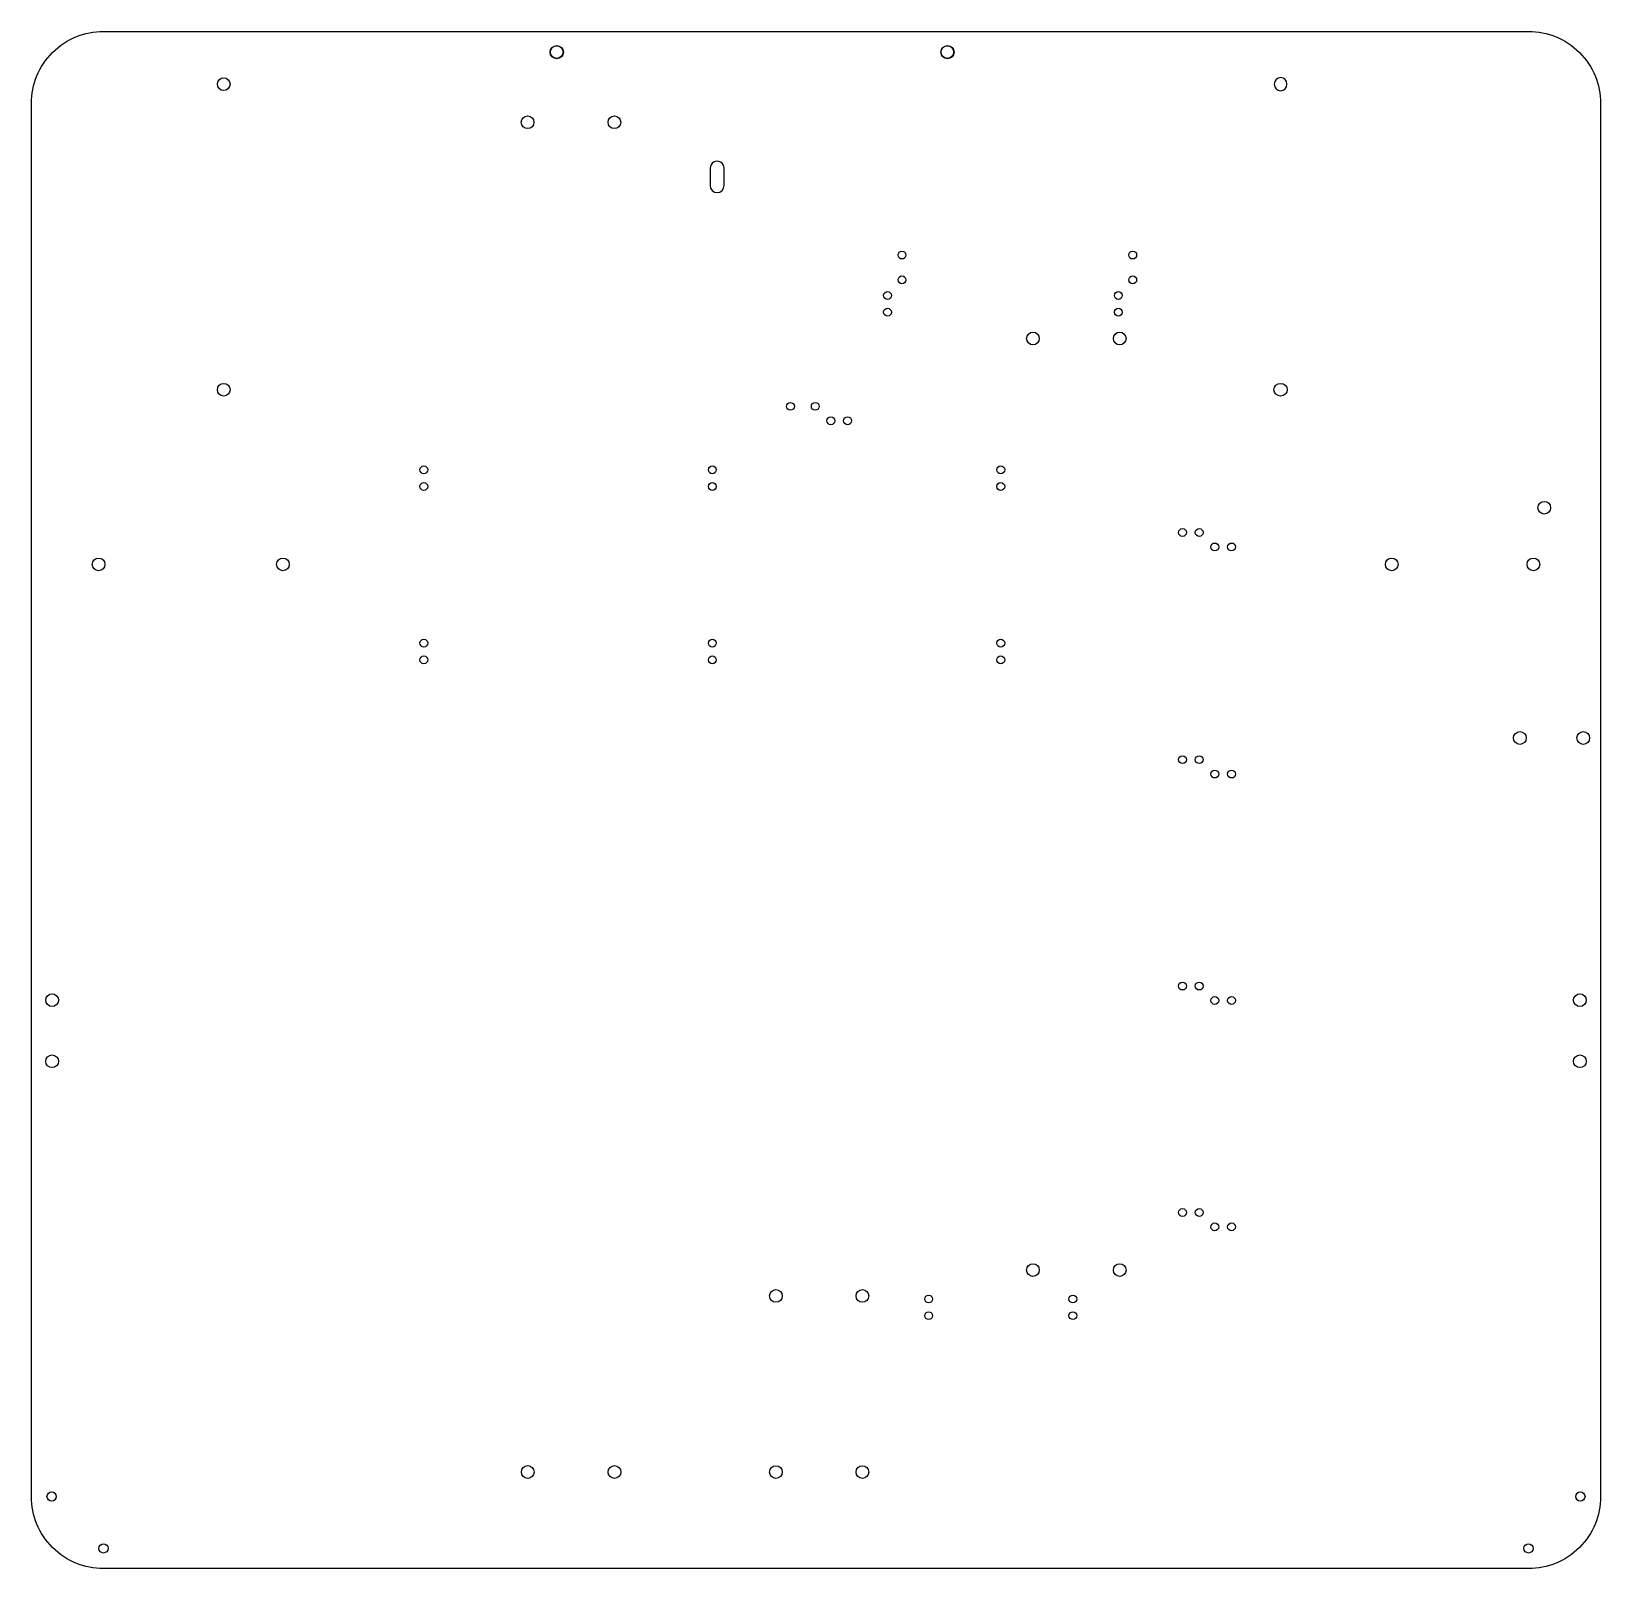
# Model space of a CAD drawing. Header units: millimetres. Extents: x -272 to 272, y -338 to 195.
import ezdxf

# ---------------------------------------------------------------- set-up
doc = ezdxf.new("R2010")
doc.units = ezdxf.units.MM
doc.layers.get('0').update_dxf_attribs({"linetype": 'CONTINUOUS'})

msp = doc.modelspace()

# ---------------------------------------------------------------- linework, layer by layer
for p, q in [((-36.71, 147.54), (-36.71, 141.54)), ((-31.83, 141.54), (-31.83, 147.54))]:
    msp.add_line(p, q)
msp.add_lwpolyline([(247, 195, -0.414214), (272, 170), (272, -313, -0.414214), (247, -338), (-247, -338, -0.414214), (-272, -313), (-272, 170, -0.414214), (-247, 195)], format="xyb", close=True)
for centre, radius in [((-89.88, 187.8), 2.3), ((-89.88, 187.8), 2.2), ((45.57, 187.8), 2.3), ((45.57, 187.8), 2.2), ((-205.3, 176.7), 2.2), ((-99.97, 163.5), 2.2), ((-69.87, 163.5), 2.2), ((29.8, 117.44), 1.36), ((109.8, 117.44), 1.36), ((29.8, 108.84), 1.36), ((109.8, 108.84), 1.36), ((24.8, 103.44), 1.36), ((104.8, 103.44), 1.36), ((24.8, 97.64), 1.36), ((104.8, 97.64), 1.36), ((75.18, 88.51), 2.2), ((105.28, 88.51), 2.2), ((-205.3, 70.73), 2.2), ((-8.85, 64.99), 1.36), ((-0.25, 64.99), 1.36), ((5.15, 59.99), 1.36), ((10.95, 59.99), 1.36), ((-135.95, 42.99), 1.36), ((-35.95, 42.99), 1.36), ((64.05, 42.99), 1.36), ((-135.95, 37.19), 1.36), ((-35.95, 37.19), 1.36), ((64.05, 37.19), 1.36), ((252.45, 29.85), 2.2), ((127.05, 21.24), 1.36), ((132.85, 21.24), 1.36), ((138.25, 16.24), 1.36), ((144.05, 16.24), 1.36), ((-248.7, 10.2), 2.2), ((-184.8, 10.2), 2.2), ((199.57, 10.2), 2.2), ((248.7, 10.2), 2.2), ((-135.95, -17.11), 1.36), ((-35.95, -17.11), 1.36), ((64.05, -17.11), 1.36), ((-135.95, -22.91), 1.36), ((-35.95, -22.91), 1.36), ((64.05, -22.91), 1.36), ((244, -50), 2.2), ((266, -50), 2.2), ((127.05, -57.51), 1.36), ((132.85, -57.51), 1.36), ((138.25, -62.51), 1.36), ((144.05, -62.51), 1.36), ((127.05, -136.01), 1.36), ((132.85, -136.01), 1.36), ((-264.8, -140.9), 2.2), ((138.25, -141.01), 1.36), ((144.05, -141.01), 1.36), ((264.8, -140.9), 2.2), ((-264.8, -162.1), 2.2), ((264.8, -162.1), 2.2), ((127.05, -214.51), 1.36), ((132.85, -214.51), 1.36), ((138.25, -219.51), 1.36), ((144.05, -219.51), 1.36), ((75.18, -234.49), 2.2), ((105.28, -234.49), 2.2), ((-13.9, -243.44), 2.2), ((16.1, -243.44), 2.2), ((39.05, -244.51), 1.36), ((89.05, -244.51), 1.36), ((39.05, -250.31), 1.36), ((89.05, -250.31), 1.36), ((-99.95, -304.5), 2.2), ((-69.85, -304.5), 2.2), ((-13.9, -304.54), 2.2), ((16.1, -304.54), 2.2), ((-265, -313), 1.59), ((265, -313), 1.59), ((-247, -331), 1.59), ((247, -331), 1.59)]:
    msp.add_circle(centre, radius)
for centre, start, end in [((-34.27, 147.54), -0.02, 180.0196), ((-34.27, 141.54), -180, 0)]:
    msp.add_arc(centre, 2.44, start, end)
msp.add_ellipse((161.07, 176.7), major_axis=(0, -2.3), ratio=0.956522, start_param=-1.570796, end_param=4.712389)
msp.add_ellipse((161.07, 70.73), major_axis=(-2.3, 0), ratio=0.956522)

doc.saveas('drawing.dxf')
